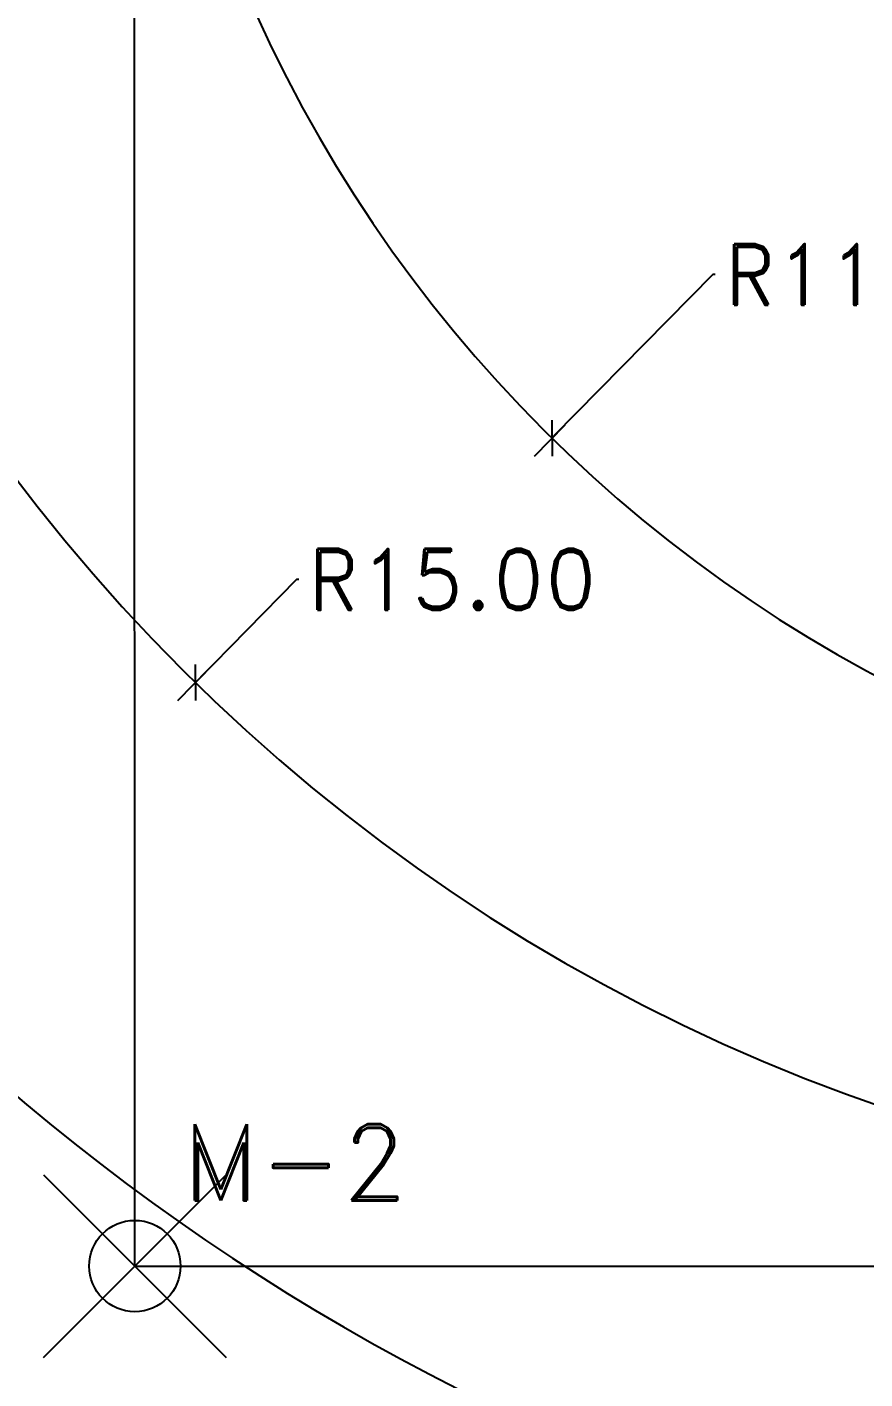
# Model space of a CAD drawing. Header units: millimetres. Extents: x 1590 to 1932, y -48 to 167.
# Drawn here: x 1623.71 to 1630.59, y -21.86 to -10.76 of the extents above; entities that cross this region are included whole.
import ezdxf

# ---------------------------------------------------------------- set-up
doc = ezdxf.new("R2010")
doc.units = ezdxf.units.MM
doc.header["$LTSCALE"] = 0.1
doc.header["$MEASUREMENT"] = 0
doc.header["$PDMODE"] = 35
doc.header["$PDSIZE"] = 0.75
doc.linetypes.add('CENTER2', pattern=[1.125, 0.75, -0.125, 0.125, -0.125])
doc.layers.get('0').update_dxf_attribs({"linetype": 'CONTINUOUS'})
doc.layers.get('DEFPOINTS').update_dxf_attribs({"linetype": 'CONTINUOUS'})
for name, color, linetype in [('CALLES', 3, 'CONTINUOUS'), ('EJES', 1, 'CENTER2'), ('TERRENO', 4, 'CONTINUOUS')]:
    doc.layers.add(name, color=color, linetype=linetype)
doc.styles.add('ROMAND', font='romand.shx')
doc.dimstyles.new('URBA', dxfattribs={"dimtxt": 20, "dimasz": 0.5, "dimexe": 1.25, "dimexo": 0.63, "dimgap": 0.63, "dimtad": 0, "dimtih": 1, "dimtoh": 1, "dimzin": 1, "dimdsep": 46, "dimtxsty": 'ROMAND', "dimcen": 2.5, "dimclrd": 1, "dimclre": 1, "dimclrt": 3, "dimadec": 0, "dimazin": 0, "dimtfac": 1, "dimtmove": 0, "dimatfit": 3, "dimfxl": 1, "dimtvp": 1, "dimtolj": 1, "dimtzin": 1, "dimarcsym": 0})

# ---------------------------------------------------------------- blocks, each defined once
blk = doc.blocks.new('UTP1$0$DIMBLOCK')
at = {"color": 1}
blk.add_line((-7.5, 0), (10.5, 0), dxfattribs=at)
at = {"color": 4}
blk.add_line((-5.25, -5.25), (5.25, 5.25), dxfattribs=at)
blk = doc.blocks.new('*D161')
at = {"layer": 'CALLES', "color": 1, "linetype": 'Continuous', "transparency": 16777216}
for p, q in [((1625.919, -15.296), (1625.103, -16.128)), ((1625.939, -15.296), (1625.919, -15.296))]:
    blk.add_line(p, q, dxfattribs=at)
at = {"layer": 'DEFPOINTS', "color": 0, "linetype": 'Continuous', "transparency": 16777216}
for p in [(1635.593, -5.434), (1625.089, -16.142)]:
    blk.add_point(p, dxfattribs=at)
at = {"layer": 'CALLES', "color": 1, "linetype": 'Continuous', "transparency": 16777216, "xscale": 0.02, "yscale": 0.02, "zscale": 0.02, "rotation": 225.5505925498362}
blk.add_blockref('UTP1$0$DIMBLOCK', (1625.089, -16.142), dxfattribs=at)
at = {"layer": 'CALLES', "color": 3, "linetype": 'Continuous', "transparency": 16777216, "insert": (1627.197, -15.296), "char_height": 0.5, "attachment_point": 5, "style": 'ROMAND'}
blk.add_mtext('\\A1;R15.00', dxfattribs=at)
blk = doc.blocks.new('*D162')
at = {"layer": 'CALLES', "color": 1, "linetype": 'Continuous', "transparency": 16777216}
for p, q in [((1629.338, -12.792), (1628.031, -14.121)), ((1629.358, -12.792), (1629.338, -12.792))]:
    blk.add_line(p, q, dxfattribs=at)
at = {"layer": 'DEFPOINTS', "color": 0, "linetype": 'Continuous', "transparency": 16777216}
for p in [(1636.078, -5.934), (1628.017, -14.136)]:
    blk.add_point(p, dxfattribs=at)
at = {"layer": 'CALLES', "color": 1, "linetype": 'Continuous', "transparency": 16777216, "xscale": 0.02, "yscale": 0.02, "zscale": 0.02, "rotation": 225.4935679042903}
blk.add_blockref('UTP1$0$DIMBLOCK', (1628.017, -14.136), dxfattribs=at)
at = {"layer": 'CALLES', "color": 3, "linetype": 'Continuous', "transparency": 16777216, "insert": (1630.616, -12.792), "char_height": 0.5, "attachment_point": 5, "style": 'ROMAND'}
blk.add_mtext('\\A1;R11.50', dxfattribs=at)

msp = doc.modelspace()

# ---------------------------------------------------------------- linework, layer by layer
at = {"color": 4, "linetype": 'Continuous'}
msp.add_point((1624.5927, -20.9342), dxfattribs=at)
at = {"layer": 'CALLES', "color": 4, "linetype": 'Continuous'}
for centre, radius, start, end in [((1635.5927, -5.4342), 15, 180, 270), ((1636.0781, -5.9342), 11.5, 180.055, 270), ((1635.5927, -5.4342), 18.5, 198.40848, 251.59152)]:
    msp.add_arc(centre, radius, start, end, dxfattribs=at)
at = {"layer": 'TERRENO', "color": 5, "linetype": 'Continuous'}
for q in [(1624.5672, 128.1062), (1657.3858, -20.9342)]:
    msp.add_line((1624.5927, -20.9342), q, dxfattribs=at)

# ---------------------------------------------------------------- texts
at = {"layer": 'EJES', "color": 3, "style": 'ROMAND'}
msp.add_text('M-2', height=0.625, rotation=0, dxfattribs=at).set_placement((1624.9772, -20.395))

# ---------------------------------------------------------------- dimensions: what is measured, and where the dimension line sits
at = {"layer": 'CALLES', "color": 8, "linetype": 'Continuous'}
for center, mpoint, picture, middle in [((1635.5927, -5.4342), (1625.0885, -16.1422), '*D161', (1627.1968, -15.2959)), ((1636.0781, -5.9342), (1628.0168, -14.1357), '*D162', (1630.6157, -12.7919))]:
    dim = msp.add_radius_dim(center=center, mpoint=mpoint, dimstyle='URBA', override={"dimtxt": 0.5, "dimasz": 0.02, "dimexe": 0.18, "dimexo": 0.0625, "dimgap": 0.02, "dimzin": 0, "dimblk1": 'UTP1$0$DIMBLOCK', "dimblk2": 'UTP1$0$DIMBLOCK', "dimsah": 1, "dimcen": 0.09, "dimtdec": 4, "dimtofl": 0, "dimtvp": 0, "dimtzin": 0}, dxfattribs=at)
    dim.commit()
    dim.dimension.update_dxf_attribs({"geometry": picture, "text_midpoint": middle, "dimtype": 164})

doc.saveas('drawing.dxf')
